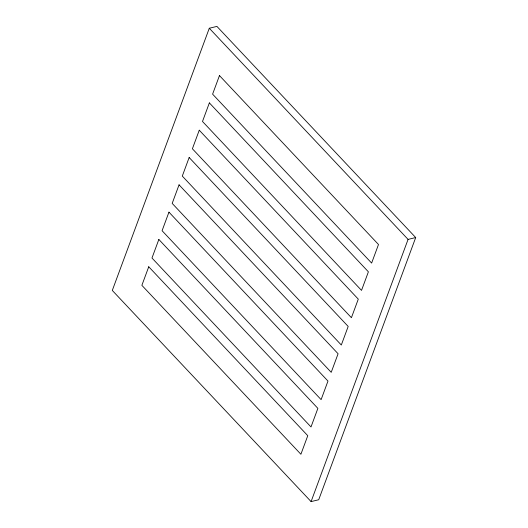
<?xml version="1.0" encoding="UTF-8"?>
<svg xmlns="http://www.w3.org/2000/svg" width="528" height="528" viewBox="0 0 528 528"><rect width="100%" height="100%" fill="white"/><g stroke="black" fill="none" stroke-linecap="round" stroke-linejoin="round"><path stroke-width="0.79" d="M209.293 28.248L112.299 290.446L311.084 501.6L318.707 499.752L415.701 237.554L216.916 26.4L209.293 28.248L408.071 239.402L415.701 237.554M311.084 501.6L408.071 239.402M148.744 266.765L141.874 285.338L300.901 454.265L307.771 435.692L148.744 266.765M158.849 239.455L151.978 258.027L311.005 426.954L317.876 408.382L158.849 239.455M168.953 212.144L162.083 230.716L321.11 399.637L327.98 381.064L168.953 212.144M179.058 184.826L172.187 203.399L331.214 372.326L338.085 353.753L179.058 184.826M189.156 157.516L182.292 176.088L341.312 345.015L348.183 326.443L189.156 157.516M199.261 130.205L192.39 148.777L351.417 317.704L358.288 299.132L199.261 130.205M209.365 102.894L202.495 121.466L361.522 290.393L368.392 271.821L209.365 102.894M219.47 75.583L212.599 94.156L371.626 263.076L378.497 244.504L219.47 75.583"/></g></svg>
